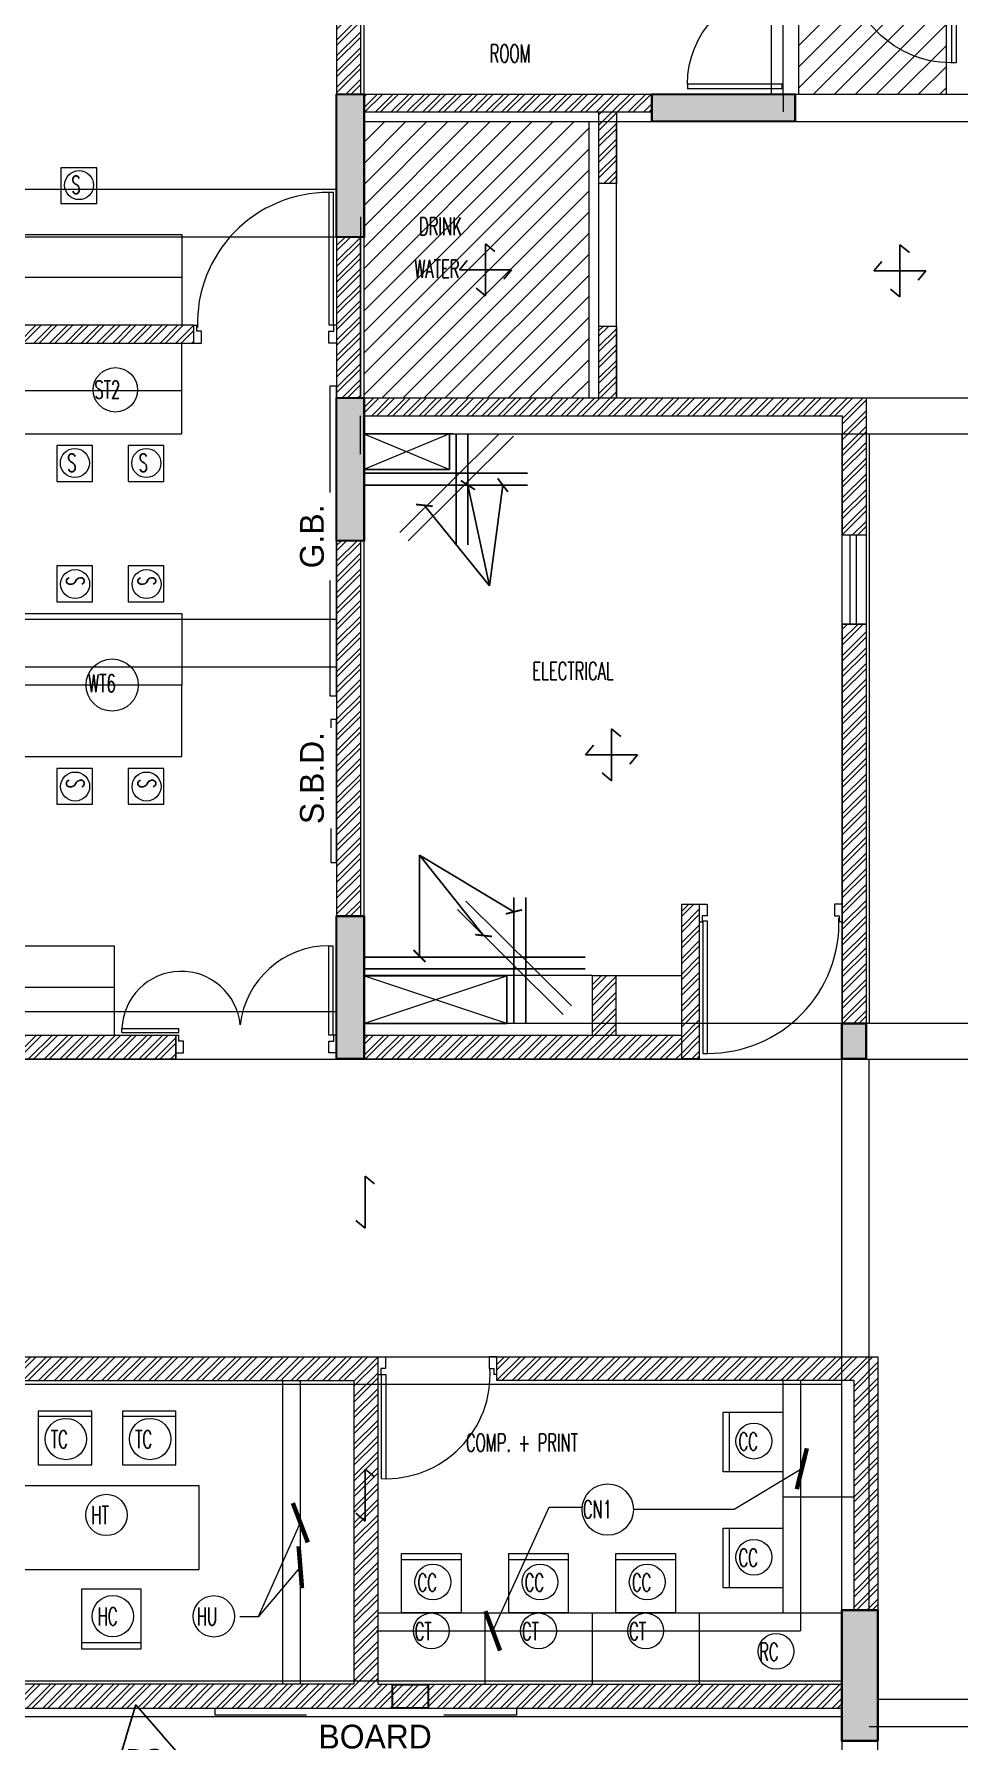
# Model space of a CAD drawing. Header units: inches. Extents: x 5899882 to 5988838, y -468923 to -96891.
# Drawn here: x 5960048 to 5967813, y -287020 to -272692 of the extents above; entities that cross this region are included whole.
import ezdxf

# ---------------------------------------------------------------- set-up
doc = ezdxf.new("R2010")
doc.units = ezdxf.units.IN
doc.header["$MEASUREMENT"] = 0
for name, color, linetype in [('0- SLC ARCH LAYOUT', 7, 'Continuous'), ('0-SLC RCC 2ND. FLOOR', 7, 'Continuous'), ('CL', 7, 'Continuous')]:
    doc.layers.add(name, color=color, linetype=linetype)
for name, color, linetype, lineweight in [('ARCL-BOARD', 8, 'Continuous', 9), ('ARCL-HATCH-B', 8, 'Continuous', 5), ('ARLC-COL', 8, 'Continuous', 30), ('ARLC-DIM1', 8, 'Continuous', 5), ('ARLC-DIMF', 8, 'Continuous', 5), ('ARLC-DOOR-W', 8, 'Continuous', 5), ('ARLC-ELE0', 8, 'Continuous', 9), ('ARLC-FUR (NOMN)', 8, 'Continuous', 9), ('ARLC-FURN', 8, 'Continuous', 9), ('ARLC-GAS BURNER', 8, 'Continuous', 5), ('ARLC-HATCH-C', 8, 'Continuous', 5), ('ARLC-TEXT0', 8, 'Continuous', 20), ('ARLC-WALL', 8, 'Continuous', 15)]:
    doc.layers.add(name, color=color, linetype=linetype, lineweight=lineweight)
doc.styles.add('ARAIL', font='arial.ttf')
doc.styles.add('ARIAL', font='tahoma.ttf')
doc.styles.add('RS', font='simplex8.shx', dxfattribs={"width": 0.6, "height": 150})
doc.styles.add('swati', font='GOTHIC.TTF')
doc.dimstyles.new('dim-100', dxfattribs={"dimscale": 100, "dimtxt": 1.5, "dimasz": 1.199999999999999, "dimexe": 1.5, "dimexo": 1.5, "dimgap": 0.4, "dimtad": 0, "dimdec": 0, "dimdsep": 46, "dimtxsty": 'ARAIL', "dimblk": 'ARCHTICK', "dimcen": 2.5, "dimdle": 1.5, "dimclrd": 1, "dimclre": 252, "dimclrt": 4, "dimadec": 1, "dimazin": 0, "dimtfac": 1, "dimtdec": 0, "dimtmove": 2, "dimatfit": 3, "dimldrblk": 'ARCHTICK', "dimfxl": 1, "dimarcsym": 0})
doc.dimstyles.new('dim-500', dxfattribs={"dimscale": 500, "dimtxt": 2.25, "dimasz": 2, "dimexe": 1.5, "dimexo": 1.5, "dimgap": 0.8, "dimtad": 1, "dimdec": 0, "dimdsep": 46, "dimtxsty": 'ARIAL', "dimblk": 'ARCHTICK', "dimcen": 2.5, "dimdle": 1.5, "dimclrd": 1, "dimclre": 9, "dimclrt": 4, "dimadec": 0, "dimazin": 0, "dimtfac": 1, "dimtdec": 0, "dimtmove": 2, "dimatfit": 3, "dimldrblk": 'ARCHTICK', "dimfxl": 1, "dimarcsym": 0})
pattern_1 = [(45, (-5806111.699348602, 109613.299867685), (-66.29126073623883, 66.29126073623884), []), (45, (-5806067.505174852, 109613.299867685), (-66.29126073623883, 66.29126073623884), [])]

# ---------------------------------------------------------------- blocks, each defined once
blk = doc.blocks.new('_ArchTick')
at = {"color": 0, "linetype": 'ByBlock', "const_width": 0.15}
blk.add_lwpolyline([(-0.5, -0.5), (0.5, 0.5)], dxfattribs=at)
blk = doc.blocks.new('gfj')
at = {"layer": 'ARLC-DOOR-W', "ltscale": 0.1}
for p, q in [((5667.572944357029, -1069.520702141127), (5667.573952688811, -1069.480702141127)), ((5668.36683817338, -1069.520702141127), (5667.572944357028, -1069.520702141127)), ((5668.36683817338, -1069.480702141127), (5667.57395268881, -1069.480702141127)), ((5668.36683817338, -1069.480702141127), (5668.36683817338, -1069.520702141127)), ((5668.327183300276, -1070.33550214967), (5668.327183300276, -1070.313604961578))]:
    blk.add_line(p, q, dxfattribs=at)
blk.add_arc((5668.36683817338, -1069.520702141127), 0.7938938163511011, 180, 267.136893280271, dxfattribs=at)
blk = doc.blocks.new('gfhmk')
at = {"layer": 'ARLC-DOOR-W', "ltscale": 0.1}
for p, q in [((5733136.963231552, -36608.04166982742), (5732262.004901381, -36608.04166982742)), ((5733136.963231552, -36568.04166982742), (5732262.919708872, -36568.04166982742)), ((5733136.963231552, -36568.04166982742), (5733136.963231552, -36608.04166982742))]:
    blk.add_line(p, q, dxfattribs=at)
blk.add_arc((5733136.963231552, -36608.04166982742), 874.9583301725798, 177.3797263566846, 273.2330321324813, dxfattribs=at)
blk = doc.blocks.new('jjuj')
at = {"layer": 'ARLC-DOOR-W', "ltscale": 0.1}
for p, q in [((5733136.308358192, -29654.34172625096), (5733136.308358192, -29679.34172625096)), ((5733286.308358192, -29654.34172625096), (5733286.308358192, -29719.34172625281))]:
    blk.add_line(p, q, dxfattribs=at)
blk.add_lwpolyline([(5733286.308358192, -29719.34172625281), (5733186.308358192, -29719.34172625281), (5733186.308358192, -29679.34172625096), (5733136.308358192, -29679.34172625096)], dxfattribs=at)
blk = doc.blocks.new('frame')
at = {"layer": 'ARLC-DOOR-W', "ltscale": 0.1}
for p, q in [((5733286.308358192, -31004.34172625281), (5733286.308358192, -30939.34172625095)), ((5733136.308358192, -31004.34172625281), (5733136.308358192, -30979.34172625282)), ((5733136.308358192, -31004.34172625281), (5733286.308358192, -31004.34172625281))]:
    blk.add_line(p, q, dxfattribs=at)
blk.add_lwpolyline([(5733286.308358192, -30939.34172625095), (5733186.308358192, -30939.34172625095), (5733186.308358192, -30979.34172625282), (5733136.308358192, -30979.34172625282)], dxfattribs=at)
blk = doc.blocks.new('A$C7838632D')
for name, p in [('gfhmk', (-5732262.004930755, 37539.34188080936)), ('jjuj', (-5732262.004930755, 30654.34188084661)), ('frame', (-5732262.004930755, 31004.34188084847))]:
    blk.add_blockref(name, p)
blk = doc.blocks.new('DOOR 1')
at = {"layer": 'ARLC-DOOR-W', "ltscale": 0.1}
for p, q in [((5953211.581647367, -114077.9580046609), (5953211.581647367, -113327.9580046609)), ((5953211.581647367, -113327.9580046609), (5953246.581647367, -113327.9580046609)), ((5953246.581647367, -114077.9580046609), (5953246.581647367, -113327.9580046609)), ((5951473.50398771, -114021.3300330117), (5951951.390005562, -114021.3300330117)), ((5951473.50398771, -114056.3300330117), (5951473.50398771, -114021.3300330117)), ((5951951.390005562, -114056.3300330117), (5951951.390005562, -114021.3300330117)), ((5951473.50398771, -114056.3300330117), (5951951.390005558, -114056.3300330117)), ((5951926.39000556, -114077.7997308746), (5951951.390005558, -114077.7997308746)), ((5951926.39000556, -114077.7997308746), (5951926.39000556, -114227.7997308746)), ((5953246.581647367, -114077.9580046609), (5953211.581647367, -114077.9580046609)), ((5953276.390005562, -114077.7997308746), (5953251.390005562, -114077.7997308746)), ((5951926.39000556, -114227.7997308746), (5951991.390005562, -114227.7997308746)), ((5953276.390005562, -114227.7997308746), (5953211.390005559, -114227.7997308746))]:
    blk.add_line(p, q, dxfattribs=at)
at = {"layer": 'ARLC-DOOR-W'}
blk.add_line((5953276.390005562, -114227.7997308746), (5953276.390005562, -114077.7997308746), dxfattribs=at)
at = {"layer": 'ARLC-DOOR-W', "ltscale": 0.1}
for points in [[(5951991.390005562, -114227.7997308746), (5951991.390005562, -114127.7997308746), (5951951.390005558, -114127.7997308746), (5951951.390005558, -114077.7997308746)], [(5953211.390005559, -114227.7997308746), (5953211.390005559, -114127.7997308746), (5953251.390005562, -114127.7997308746), (5953251.390005562, -114077.7997308746)]]:
    blk.add_lwpolyline(points, dxfattribs=at)
for centre, radius, start, end in [((5953211.581647367, -114077.9580046609), 750, 90, 173.4904217118624), ((5951970.908510784, -114040.2766982728), 497.7652415529623, 5.458023827018423, 177.8185976680378)]:
    blk.add_arc(centre, radius, start, end, dxfattribs=at)
blk = doc.blocks.new('hjmh')
at = {"layer": 'ARLC-DOOR-W', "ltscale": 0.1}
for p, q in [((5668.312048295259, -1072.853720874634), (5667.201196962952, -1072.853720874634)), ((5667.201196962952, -1072.853720874634), (5667.201196962952, -1072.893720874634)), ((5667.201196962952, -1072.893720874634), (5668.312048295259, -1072.893720874634)), ((5668.312048295259, -1072.893720874634), (5668.312048295259, -1072.853720874634))]:
    blk.add_line(p, q, dxfattribs=at)
blk.add_arc((5668.299116434425, -1072.899145511847), 1.097932872501441, 179.716913426641, 271.8563866307053, dxfattribs=at)
blk = doc.blocks.new('A$7E4912E362D320')
at = {"rotation": 90}
blk.add_blockref('jjuj', (-29654.34172625095, -5732033.150346051), dxfattribs=at)
at = {"xscale": -1, "rotation": 270}
blk.add_blockref('jjuj', (30854.34172625002, -5732033.150346051), dxfattribs=at)
at = {"layer": 'ARLC-DOOR-W', "ltscale": 0.1, "xscale": 1000, "yscale": 1000, "zscale": 1000, "rotation": 90}
blk.add_blockref('hjmh', (-1072823.810507862, -5667201.183561923), dxfattribs=at)
blk = doc.blocks.new('A$7E4912E371A33F')
at = {"xscale": -1, "rotation": 89.99999999999987}
blk.add_blockref('jjuj', (-29654.34172624256, 5733286.308358192), dxfattribs=at)
at = {"rotation": 270}
blk.add_blockref('jjuj', (30854.3417262584, 5733286.308358192), dxfattribs=at)
at = {"layer": 'ARLC-DOOR-W', "ltscale": 0.1, "xscale": 1000, "yscale": 1000, "zscale": 1000, "rotation": 270}
blk.add_blockref('hjmh', (1074028.194269236, 5668464.916814804), dxfattribs=at)
blk = doc.blocks.new('dfg2154')
at = {"layer": 'ARLC-FURN'}
blk.add_line((5964549.390004646, -129276.7245680393), (5965049.390004646, -129276.7245680393), dxfattribs=at)
blk.add_lwpolyline([(5964549.390004646, -129328.7997308728), (5965049.390004646, -129328.7997308728), (5965049.390004646, -128828.7997308728), (5964549.390004646, -128828.7997308728)], close=True, dxfattribs=at)
blk = doc.blocks.new('srt')
at = {"layer": 'ARCL-BOARD'}
blk.add_lwpolyline([(5996549.309622202, -124341.7997308933), (5996491.309622201, -124341.7997308933), (5996491.309622201, -121813.7997308933), (5996549.309622202, -121813.7997308933)], close=True, dxfattribs=at)
at = {"layer": 'ARCL-BOARD', "ltscale": 350, "insert": (5996731.79330677, -122999.6093329323), "char_height": 200, "attachment_point": 5, "rotation": 90, "style": 'swati', "bg_fill": 2}
blk.add_mtext('BOARD', dxfattribs=at)
blk = doc.blocks.new('GYS')
for p, q in [((6635556.019349867, -325051.874496136), (6635556.019349867, -325488.3289776242)), ((6635556.019349867, -325051.874496136), (6635635.027213543, -325116.9592517474)), ((6635556.019349867, -325488.3289776242), (6635477.011486192, -325423.2442220127))]:
    blk.add_line(p, q)
blk = doc.blocks.new('A$C4AE13D6C')
at = {"layer": 'ARLC-COL', "color": 7}
for points in [[(-9061.336477451956, 988.0000009613577), (-8861.336477451958, 988.0000009613577), (-8861.336477451958, 688.0000000076834), (-9061.336477451956, 688.0000000076834)], [(-12836.33647792879, -4562.000000033296), (-12536.33647792879, -4562.000000033296), (-12536.33647792879, -4762.000000033296), (-12836.33647792879, -4762.000000033296)], [(-12836.33647792879, -4562.000000038882), (-12536.33647697512, -4562.000000038882), (-12536.33647697512, -4762.000000023982), (-12836.33647792879, -4762.000000023982)]]:
    blk.add_lwpolyline(points, close=True, dxfattribs=at)
blk = doc.blocks.new('A$C3DAD2E9A')
at = {"layer": 'ARCL-HATCH-B'}
h = blk.add_hatch(dxfattribs=at)
h.set_pattern_fill('ANSI32', color=256, scale=250)
h.set_pattern_definition(pattern_1)
h.paths.add_polyline_path([(17602.21052536089, 5151.499999998166), (17402.21052536089, 5151.499999998166), (17402.21052536089, 3473.465189320996), (15482.21052917466, 3473.46518932101), (15482.21052917466, 3471.965189322844), (14982.21052917466, 3471.965189322844), (14782.21052917466, 3473.46518932101), (14782.21052917466, 3323.465189320996), (17402.21052536089, 3323.465189320996), (17402.21052536089, 851.5000000000291), (17602.21052536089, 851.5000000000291)])
h = blk.add_hatch(dxfattribs=at)
h.set_pattern_fill('ANSI32', color=256, scale=250)
h.set_pattern_definition(pattern_1)
h.paths.add_polyline_path([(20052.21052631456, 851.4999999981665), (17632.21052631456, 851.4999999981665), (17632.21052631456, 701.4999999963038), (19602.21052536089, 701.4999999963038), (20052.21052631456, 701.4999999963038)])
h = blk.add_hatch(dxfattribs=at)
h.set_pattern_fill('ANSI32', color=256, scale=250)
h.set_pattern_definition(pattern_1)
h.paths.add_polyline_path([(19752.21052631456, 701.4999999963038), (19602.21052536089, 701.4999999963038), (19602.21052536089, 101.5000000000291), (19752.21052631456, 101.5000000000291)])
h = blk.add_hatch(dxfattribs=at)
h.set_pattern_fill('ANSI32', color=256, scale=250)
h.set_pattern_definition(pattern_1)
h.paths.add_polyline_path([(17602.21052536089, -348.4999999999709), (17402.21052536089, -348.4999999999709), (17402.21052536089, -1698.500000003696), (17602.21052536089, -1698.500000003696)])
h = blk.add_hatch(dxfattribs=at)
h.set_pattern_fill('ANSI32', color=256, scale=250)
h.set_pattern_definition(pattern_1)
h.paths.add_polyline_path([(16202.21052536368, -1088.500000001863), (12712.71052536182, -1088.500000001848), (12712.71052536182, -1238.499999999971), (16202.21052536368, -1238.500000001848)])
h = blk.add_hatch(dxfattribs=at)
h.set_pattern_fill('ANSI32', color=256, scale=250)
h.set_pattern_definition(pattern_1)
h.paths.add_polyline_path([(21847.21052536089, -1698.500000003696), (19752.21052631456, -1698.500000003696), (19752.21052631456, -1098.499999999971), (19602.21052536089, -1098.499999999971), (19602.21052536089, -1698.500000003696), (17632.21052631456, -1698.500000003682), (17632.21052631456, -1848.500000005472), (21647.21052536089, -1848.500000003696), (21647.21052536089, -2848.499999999971), (21847.21052536089, -2848.499999999971)])
h = blk.add_hatch(dxfattribs=at)
h.set_pattern_fill('ANSI32', color=256, scale=250)
h.set_pattern_definition(pattern_1)
h.paths.add_polyline_path([(17602.21052536089, -2898.500000003696), (17402.21052536089, -2898.500000003696), (17402.21052536089, -4200.000000001863), (17402.21052536089, -6048.500000001834), (17602.21052536089, -6048.500000001834)])
h = blk.add_hatch(dxfattribs=at)
h.set_pattern_fill('ANSI32', color=256, scale=250)
h.set_pattern_definition(pattern_1)
h.paths.add_polyline_path([(21847.21052536089, -3598.499999999971), (21647.21052536089, -3598.499999999971), (21647.21052536089, -6948.499999048159), (21847.21052536089, -6948.499999048159)])
h = blk.add_hatch(dxfattribs=at)
h.set_pattern_fill('ANSI32', color=256, scale=250)
h.set_pattern_definition(pattern_1)
h.paths.add_polyline_path([(20447.21052536089, -5948.500000001834), (20297.21052536089, -5948.500000001834), (20297.21052536089, -7248.500000001834), (20447.21052536089, -7248.500000001834)])
h = blk.add_hatch(dxfattribs=at)
h.set_pattern_fill('ANSI32', color=256, scale=250)
h.set_pattern_definition(pattern_1)
h.paths.add_polyline_path([(19747.2105272701, -6548.499999046297), (19547.2105272701, -6548.499999046297), (19547.21052726917, -7048.499999999956), (19747.2105272701, -7048.499999999956)])
h = blk.add_hatch(dxfattribs=at)
h.set_pattern_fill('ANSI32', color=256, scale=250)
h.set_pattern_definition(pattern_1)
h.paths.add_polyline_path([(16052.21052536089, -7048.500000003696), (13309.71052536089, -7048.500001888053), (13309.71052536089, -7248.500000001834), (16052.21052536089, -7248.500000001834)])
h = blk.add_hatch(dxfattribs=at)
h.set_pattern_fill('ANSI32', color=256, scale=250)
h.set_pattern_definition(pattern_1)
h.paths.add_polyline_path([(20297.21052536089, -7048.499999999956), (17632.21052631456, -7048.499999999956), (17632.21052631456, -7248.499999998094), (20297.21052536089, -7248.500000001834)])
h = blk.add_hatch(dxfattribs=at)
h.set_pattern_fill('ANSI32', color=256, scale=250)
h.set_pattern_definition(pattern_1)
h.paths.add_polyline_path([(21647.21052536089, -12498.50000005256), (17747.21052536182, -12498.5000000469), (17747.21052536182, -9748.500000001834), (14647.21052536182, -9748.500000001834), (14647.21052536182, -9948.50000000176), (17547.21052536182, -9948.50000000176), (17547.21052536182, -12498.50000004661), (13647.21052536089, -12498.50000004095), (13647.21052536089, -12698.50000004095), (15707.0009664204, -12698.50000003597), (15715.20275092311, -12671.55633139827), (15738.82342977915, -12698.50000003589), (21647.21052536089, -12698.5000000216)])
h = blk.add_hatch(dxfattribs=at)
h.set_pattern_fill('ANSI32', color=256, scale=250)
h.set_pattern_definition(pattern_1)
h.paths.add_polyline_path([(21947.21052536089, -9748.50000366001), (18747.21052536089, -9748.500000001834), (18747.21052536089, -9848.5), (18747.21052536182, -9948.500000001746), (21747.21052536182, -9948.500003421286), (21747.21052536089, -11873.50000001541), (21947.21052536089, -11873.50000001541)])
at = {"layer": 'ARLC-HATCH-C', "ltscale": 0.1}
for points in [[(17402.21052536089, -348.4999999999709), (17402.21052536089, 851.5000000000291), (17602.21052536089, 851.5000000000291), (17632.21052631456, 851.5000000000291), (17632.21052631456, 682.2228698283725), (17632.21052631456, 532.2228698283725), (17632.21052631456, -348.4999999999709), (17602.21052536089, -348.4999999999709)], [(20052.21052631456, 851.4999999981665), (21252.21052631456, 851.4999999981665), (21252.21052631456, 651.4999999981665), (21252.21052631456, 621.4999999981665), (21082.93339523394, 621.4999999981665), (20932.93339523394, 621.4999999981665), (20052.21052631456, 621.4999999981665), (20052.21052631456, 651.4999999981665)], [(17402.21052536089, -2898.500000003696), (17402.21052536089, -1698.500000003696), (17602.21052536089, -1698.500000003696), (17632.21052631456, -1698.500000003696), (17632.21052631456, -2898.500000003696), (17602.21052536089, -2898.500000003696)], [(17632.21052631456, -7248.500000001834), (17632.21052631456, -7048.500000001834), (17632.21052631456, -6048.500000001834), (17602.21052536089, -6048.500000001834), (17402.21052536089, -6048.500000001834), (17402.21052536089, -7248.500000001834)], [(21847.21052536089, -6948.499999048159), (21647.21052440628, -6948.499999048159), (21647.21052440628, -7248.500000001834), (21847.21052536089, -7248.500000001834)], [(21647.21052536089, -12973.50000001541), (21947.21052536089, -12973.50000001541), (21947.21052536089, -11873.50000001541), (21647.21052536089, -11873.50000001541), (21647.21052536089, -12773.50000003031)]]:
    blk.add_hatch(color=256, dxfattribs=at).paths.add_polyline_path(points)
h = blk.add_hatch(color=256, dxfattribs=at)
h.paths.add_polyline_path([(24747.21052154619, -20248.50000000928), (24747.21052154619, -19348.49999999438), (25047.21052154619, -19348.49999999438), (25047.21052154619, -20248.50000000928)])
h.paths.add_polyline_path([(17162.53032955248, 455.1785503980063), (17162.53032955248, -1177.751190388546), (19408.06807407457, -1177.751190388546), (19408.06807407457, 455.1785503980063)], flags=24)
at = {"layer": 'ARCL-BOARD'}
for points in [[(17402.21052536089, -1600.000000001863), (17344.21052536089, -1600.000000001863), (17344.21052536089, -4200.000000001863), (17402.21052536089, -4200.000000001863)], [(17402.21052536089, -5600.000000001863), (17402.21052536089, -4400.000000001863), (17352.21052536089, -4400.000000001863), (17352.21052536089, -5600.000000001863)]]:
    blk.add_lwpolyline(points, close=True, dxfattribs=at)
at = {"layer": 'ARLC-COL'}
for points in [[(17632.21052631456, 851.5000000000291), (17632.21052631456, -348.4999999999709), (17402.21052536089, -348.4999999999709), (17402.21052536089, 851.5000000000291)], [(21252.21052631456, 621.4999999981665), (20052.21052631456, 621.4999999981665), (20052.21052631456, 851.4999999981665), (21252.21052631456, 851.4999999981665)], [(17632.21052631456, -1698.500000003696), (17632.21052631456, -2898.500000003696), (17402.21052536089, -2898.500000003696), (17402.21052536089, -1698.500000003696)], [(17632.21052631456, -6048.500000001834), (17632.21052631456, -7248.500000001834), (17402.21052536089, -7248.500000001834), (17402.21052536089, -6048.500000001834)], [(21647.21052536089, -7248.500000001834), (21647.21052536089, -6948.499999048159), (21847.21052536089, -6948.499999048159), (21847.21052536089, -7248.500000001834)], [(21647.21052536089, -11873.50000001541), (21947.21052536089, -11873.50000001541), (21947.21052536089, -12973.50000001541), (21647.21052536089, -12973.50000001541)]]:
    blk.add_lwpolyline(points, close=True, dxfattribs=at)
at = {"layer": 'ARLC-DIMF'}
for points in [[(19547.2105272701, -6548.499999046297), (17632.21052631456, -6548.499998846761)], [(19747.2105272701, -6548.499999046297), (20297.21052536089, -6548.499999046297)]]:
    blk.add_lwpolyline(points, dxfattribs=at)
at = {"layer": 'ARLC-DOOR-W'}
for p, q in [((21711.03696140368, -2848.499999999971), (21711.03696140368, -3598.499999999971)), ((21763.38409027178, -2848.499999999971), (21763.38409027178, -3598.499999999971))]:
    blk.add_line(p, q, dxfattribs=at)
blk.add_lwpolyline([(21647.21052536089, -2848.499999999971), (21847.21052536089, -2848.499999999971), (21847.21052536089, -3598.499999999971), (21647.21052536089, -3598.499999999971)], close=True, dxfattribs=at)
at = {"layer": 'ARLC-ELE0', "ltscale": 0.5}
blk.add_line((17632.21052631456, -1998.500000007654), (18352.21052632015, -1998.500000003929), dxfattribs=at)
at = {"layer": 'ARLC-FUR (NOMN)'}
for centre, radius in [((15239.21261359286, 87.13886083851685), 121.8124338106163), ((15544.36988066602, -1631.572172818705), 186.3800059656505), ((15204.11312470306, -2245.887656877094), 121.8124338106163), ((15804.11312470306, -2245.887656877094), 121.8124338106163), ((15206.32286829967, -3261.902599115841), 121.8124338106163), ((15806.32286829967, -3261.902599115841), 121.8124338106163), ((15517.10913747363, -4109.999999999971), 219.1928272062143), ((15206.32286829967, -4961.90259934029), 121.8124338106163), ((15806.32286829967, -4961.90259934029), 121.8124338106163), ((15128.30065139849, -10439.70013231505), 173.6445145259356), ((15836.30065139849, -10439.70013231505), 173.6445145259356), ((20905.53702551778, -10456.97219850309), 150.3531076791696), ((19678.0084134629, -11032.21299185777), 215.566533131816), ((15469.55218766537, -11077.018801934), 173.6445145259356), ((20905.53702551685, -11431.97102653673), 150.3531076791696), ((18209.9739078572, -11639.90974758785), 150.3531076791696), ((19109.9739078572, -11639.90974758784), 150.3531076791696), ((20009.9739078572, -11639.90974759149), 150.3531076791696), ((15522.80064688902, -11926.70013231505), 173.6445145259356), ((16371.2529496057, -11928.12401109468), 173.6445145259356), ((18197.21052536182, -12050.35076374323), 150.3531076791696), ((19097.21052536182, -12050.35076374322), 150.3531076791696), ((19997.21052536182, -12050.35076374687), 150.3531076791696), ((21092.00151905697, -12222.02063522508), 150.3531076791696)]:
    blk.add_circle(centre, radius, dxfattribs=at)
at = {"layer": 'ARLC-FURN', "ltscale": 0.002}
for p, q in [((16102.21052536182, -688.5000000018626), (8917.21052536089, -688.500000001819)), ((16102.21052536275, -1638.499999997919), (8887.21052536089, -1638.499999997919)), ((17097.21052536182, -9950), (17097.21052536182, -12500.00000003912)), ((21297.21052536182, -9949.999999999796), (21297.21052535996, -12050.00000005022)), ((17738.21052536182, -12050.00000004505), (21297.21052535996, -12050.00000005022))]:
    blk.add_line(p, q, dxfattribs=at)
at = {"layer": 'ARLC-FURN'}
for p, q in [((16102.21052536275, -1999.999999999985), (16102.21052536275, -1240.000000000917)), ((13647.21052536089, -1999.999999999985), (16102.21052536275, -1999.999999999985)), ((12217.21037469152, -6299.000000001892), (15537.3100164542, -6299.000000001892)), ((15537.31000599544, -7049.999998571206), (15537.31001645513, -6300.000000001877)), ((16947.21052536182, -9950), (16947.21052536182, -12500.00000003912)), ((21147.52344581578, -9949.999999999985), (21147.52344581299, -11899.99765606731)), ((14895.21052987128, -10248.67856695599), (15345.21052987128, -10248.67856695599)), ((15603.21052987128, -10248.67856695599), (16053.21052987128, -10248.67856695599)), ((21147.52344581578, -10924.99882803364), (21747.21052536089, -10924.9988280339)), ((17747.21052536182, -11899.99765606236), (21647.21052631643, -11899.99765606731)), ((18647.21052536182, -11899.99765606366), (18647.21052536182, -12498.5000000482)), ((19547.21052536182, -11899.99765606366), (19547.21052536182, -12498.5000000482)), ((20447.21052536182, -11899.99765606366), (20447.21052536182, -12498.5000000482)), ((15260.21052536182, -12147.92483720838), (15760.21052536182, -12147.92483720838))]:
    blk.add_line(p, q, dxfattribs=at)
for points in [[(15087.31001425255, 233.0265177156252), (15087.31001425255, -66.97348228437477), (15387.31001425255, -66.97348228437477), (15387.31001425255, 233.0265177156252)], [(15052.21052536275, -2099.999999999985), (15052.21052536275, -2399.999999999985), (15352.21052536275, -2399.999999999985), (15352.21052536275, -2099.999999999985)], [(15652.21052536275, -2099.999999999985), (15652.21052536275, -2399.999999999985), (15952.21052536275, -2399.999999999985), (15952.21052536275, -2099.999999999985)], [(15052.21052517649, -3109.999999775537), (15052.21052517649, -3409.999999775537), (15352.21052517649, -3409.999999775537), (15352.21052517649, -3109.999999775537)], [(15652.21052517649, -3109.999999775537), (15652.21052517649, -3409.999999775537), (15952.21052517649, -3409.999999775537), (15952.21052517649, -3109.999999775537)], [(15052.21052517649, -4809.999999999985), (15052.21052517649, -5109.999999999985), (15352.21052517649, -5109.999999999985), (15352.21052517649, -4809.999999999985)], [(15652.21052517649, -4809.999999999985), (15652.21052517649, -5109.999999999985), (15952.21052517649, -5109.999999999985), (15952.21052517649, -4809.999999999985)], [(14895.21052987128, -10655.50000004194), (15345.21052987128, -10655.50000004194), (15345.21052987128, -10205.50000004194), (14895.21052987128, -10205.50000004194)], [(15603.21052987128, -10655.50000004194), (16053.21052987128, -10655.50000004194), (16053.21052987128, -10205.50000004194), (15603.21052987128, -10205.50000004194)], [(14747.21052532177, -11533.5000000438), (16247.21052532177, -11533.5000000438), (16247.21052532177, -10833.5000000438), (14747.21052532177, -10833.5000000438)], [(15260.21052536182, -12200.00000004194), (15760.21052536182, -12200.00000004194), (15760.21052536182, -11700.00000004194), (15260.21052536182, -11700.00000004194)]]:
    blk.add_lwpolyline(points, close=True, dxfattribs=at)
for points in [[(12697.21052535996, -328.5000000017899), (16102.21052536182, -328.500000001819), (16102.21052536182, -1088.500000001863)], [(9677.210525337607, -3509.999999999985), (16102.21052517649, -3509.999999999971), (16102.21052517649, -4109.999999999971), (8917.21052536089, -4109.999999999971)], [(9677.210526051, -4709.999999999985), (16102.21052517556, -4709.999999999971), (16102.21052517556, -4109.999999999971), (11032.60542466398, -4109.999999999985)]]:
    blk.add_lwpolyline(points, dxfattribs=at)
at = {"layer": 'ARLC-FURN', "ltscale": 0.002}
blk.add_lwpolyline([(15537.31000599544, -6649.999998571206), (10217.21037469152, -6648.500000003696)], dxfattribs=at)
at = {"layer": 'ARLC-HATCH-C'}
for points in [[(17632.21052631456, -348.4999999999709), (17632.2105263155, -348.4999999999709), (17632.2105263155, 701.4999999944266), (17632.2105263155, 701.4999999963038), (20052.2105263155, 701.4999999963038), (20052.2105263155, 621.4999999962893), (21252.2105263155, 621.4999999962893), (21252.2105263155, 851.4999999962893), (21152.21052536182, 851.4999999962893), (21152.21052536462, 4931.499999994412), (22522.2105263155, 4931.499999994427), (22752.2105263155, 4931.499999994427)], [(17632.21052631456, -1848.500000005559), (17632.21052631456, -1698.500000005559), (17602.21052536089, -1698.500000003696), (17602.21052536089, -348.4999999999709), (17632.21052631456, -348.4999999999709)]]:
    blk.add_lwpolyline(points, dxfattribs=at)
at = {"layer": 'ARLC-WALL', "ltscale": 0.1}
for p, q in [((17602.21052536089, 5151.499999998166), (17602.21052536089, 851.5000000000291)), ((17402.21052536089, 3323.465189320996), (17402.21052536089, 851.5000000000291)), ((17632.21052536089, 851.4999999981665), (20052.21052631456, 851.4999999981665)), ((21152.21052536089, 851.4999999981665), (21152.21052536089, 701.4999999963038)), ((17632.21052536089, 701.4999999963038), (19602.21052536089, 701.4999999963038)), ((19602.21052536089, 701.5000000000291), (19602.21052536089, 101.5000000018917)), ((19752.21052631456, 701.4999999963038), (20052.21052631456, 701.4999999963038)), ((19752.21052631456, 701.5000000000291), (19752.21052631456, 101.5000000018917)), ((19752.21052631456, 101.5000000000291), (19602.21052536089, 101.5000000000291)), ((17402.21052536089, -179.2228698339022), (17402.21052536089, -2169.569621341274)), ((17602.21052536089, -179.2228698339022), (17602.21052536089, -1698.500000003696)), ((19602.21052536089, -1098.499999998108), (19602.21052536089, -1698.499999999971)), ((19752.21052631456, -1098.499999999971), (19602.21052536089, -1098.499999999971)), ((19752.21052631456, -1098.499999999971), (19752.21052631456, -1698.499999999971)), ((17602.21052536089, -1698.500000003682), (19602.21052536089, -1698.500000003696)), ((19752.21052631456, -1698.500000003696), (21847.21052536089, -1698.500000003696)), ((21847.21052536089, -1698.499999999971), (21847.21052536089, -2848.499999999971)), ((17632.21052631456, -1848.500000005472), (21647.21052536089, -1848.500000003696)), ((21647.21052536089, -1848.499999999971), (21647.21052536089, -2848.499999999971)), ((21647.21052536089, -2848.499999999971), (21847.21052536089, -2848.499999999971)), ((17402.21052536089, -2898.500000003696), (17402.21052536089, -6048.500000003696)), ((17602.21052536089, -2898.500000003696), (17602.21052536089, -6048.500000003696)), ((21647.21052536089, -3598.499999999956), (21647.21052536089, -6948.499999044419)), ((21647.21052536089, -3598.499999999971), (21847.21052536089, -3598.499999999956)), ((21847.21052536089, -3598.499999999956), (21847.21052536089, -6948.499999044419)), ((20297.21052536089, -5948.500000001834), (20297.21052536089, -7248.500000001834)), ((20297.21052536089, -5948.500000001834), (20447.21052536089, -5948.500000001834)), ((20447.21052536089, -5948.500000001834), (20447.21052536089, -7248.500000001834)), ((13309.71052536089, -7048.500001888053), (16052.21052536089, -7048.500000003696)), ((16052.21052536089, -7048.500000003696), (16052.21052536089, -7248.500000001834)), ((16052.21052536089, -7248.500000001834), (16052.21052536089, -7048.500000003696)), ((17632.21052536089, -7048.499999999956), (20297.21052536089, -7048.499999999956)), ((13309.71052536089, -7248.500000001834), (16052.21052536089, -7248.500000001834)), ((17632.21052536089, -7248.499999998094), (20297.21052536089, -7248.500000001834)), ((20447.21052536089, -7248.500000001834), (20297.21052536089, -7248.500000001834)), ((21647.21052536089, -7248.500000001834), (21847.21052536089, -7248.500000001834)), ((17747.21052536182, -9748.500000001834), (17747.21052536182, -12498.5000000469)), ((18747.21052536182, -9948.500000001746), (18747.21052536182, -9748.500000001834)), ((18747.21052536182, -9748.500000001834), (21947.21052536089, -9748.50000366001)), ((21947.21052536089, -9748.50000366001), (21947.21052536089, -11873.50000001541)), ((21747.21052536182, -9948.500003421286), (18747.21052536182, -9948.500000001746)), ((21747.21052536089, -11873.50000001541), (21747.21052536182, -9948.500003421286)), ((17747.21052536182, -12498.5000000469), (21647.21052536089, -12498.50000005256)), ((13647.21052536089, -12698.50000004095), (21647.21052536089, -12698.5000000216))]:
    blk.add_line(p, q, dxfattribs=at)
at = {"layer": 'ARLC-WALL'}
blk.add_line((14647.21052536182, -9748.500000001834), (17747.21052536182, -9748.500000001834), dxfattribs=at)
blk.add_lwpolyline([(19602.21052536089, 101.5000000018917), (19602.21052536089, -1098.499999999971)], dxfattribs=at)
at = {"layer": 'ARLC-WALL', "ltscale": 0.1}
for points in [[(8887.21052536089, -1238.499999997919), (16202.21052536368, -1238.500000001848), (16202.21052536368, -1088.500000001863), (8887.210525361821, -1088.500000001819)], [(19547.2105272701, -6548.499999046297), (19547.21052726917, -7048.499999999942)], [(19547.2105272701, -6548.499999046297), (19747.2105272701, -6548.499999046297), (19747.2105272701, -7048.499999999956)], [(14647.21052536182, -9948.50000000176), (17547.21052536182, -9948.50000000176), (17547.21052536182, -12498.50000004661), (13647.21052536089, -12498.50000004095)]]:
    blk.add_lwpolyline(points, dxfattribs=at)
at = {"xscale": -1, "rotation": 270}
blk.add_blockref('gfhmk', (59171.75219518971, -5731148.105161834), dxfattribs=at)
at = {"rotation": 90}
blk.add_blockref('A$C7838632D', (18747.21067995671, -10772.80342743936), dxfattribs=at)
at = {"layer": 'ARLC-DOOR-W', "ltscale": 0.1, "xscale": -1000, "yscale": 1000, "zscale": 1000, "rotation": 180}
blk.add_blockref('gfj', (-5647224.972774657, -1068584.902217323), dxfattribs=at)
at = {"layer": 'ARLC-DOOR-W'}
for name, p in [('A$7E4912E371A33F', (16202.21052536275, -1238.500000001819)), ('A$7E4912E362D320', (20447.21052536089, -7201.658012143627)), ('DOOR 1', (-5935874.179480199, 107029.2997308724))]:
    blk.add_blockref(name, p, dxfattribs=at)
at = {"layer": 'ARLC-GAS BURNER', "xscale": -1}
for p, rotation in [((149976.3231766876, -5975263.082649671), 270), ((149976.3231766867, -5976238.081477704), 270), ((-5946602.179479284, -140728.7973869361), 180), ((-5945702.179479284, -140728.7973869361), 180), ((-5944802.179479284, -140728.7973869398), 180)]:
    blk.add_blockref('dfg2154', p, dxfattribs=dict(at, rotation=rotation))
at = {"layer": 'ARLC-FUR (NOMN)', "style": 'RS', "width": 0.6}
for s, p in [('S ', (15175.00464644283, 14.28803121179226)), ('ST2', (15368.89720968716, -1704.89206582238)), ('S ', (15139.90515755303, -2318.738486503818)), ('S ', (15739.90515755303, -2318.738486503818)), ('WT6', (15315.73767794389, -4170.548489792098)), ('TC', (15002.07580600772, -10516.6544643018)), ('TC', (15710.07580600772, -10516.6544643018)), ('CC', (20777.42930511478, -10535.8009912718)), ('HT', (15343.3273422746, -11153.97313392075)), ('CN1', (19470.7986643659, -11105.26173065916)), ('CC', (20777.42930511385, -11510.79981930544)), ('CC', (18081.8661874542, -11718.73854035656)), ('CC', (18981.8661874542, -11718.73854035654)), ('CC', (19881.8661874542, -11718.73854036019)), ('HC', (15396.57580149826, -12003.6544643018)), ('HU', (16229.52810421493, -12005.07834308143)), ('CT', (18058.25226243585, -12129.17955651194)), ('CT', (18958.25226243585, -12129.17955651192)), ('CT', (19858.25226243585, -12129.17955651558)), ('RC', (20951.14276136924, -12300.84942799379))]:
    blk.add_text(s, height=150, dxfattribs=at).set_placement(p)
for p in [(15133.47203867231, -3197.694631965816), (15733.47203867231, -3197.694631965816), (15133.47203867231, -4897.694632190265), (15733.47203867231, -4897.694632190265)]:
    blk.add_text('S ', height=150, rotation=270, dxfattribs=at).set_placement(p)
at = {"layer": 'ARLC-TEXT0', "style": 'RS', "width": 0.6}
for s, p in [(' ROOM', (18625.85349938367, 1117.26442717739)), ('DRINK', (18094.90928365104, -334.2323090118589)), ('WATER', (18055.41234279424, -691.0656423451728)), ('ELECTRICAL ', (19046.1695294911, -4066.688865222619)), ('COMP. + PRINT', (18488.1360401772, -10544.82302265428))]:
    blk.add_text(s, height=150, dxfattribs=at).set_placement(p)
at = {"layer": 'ARLC-TEXT0', "ltscale": 0.1, "insert": (15793.2280650381, -13151.71952145928), "char_height": 213.6766799248929, "attachment_point": 5, "style": 'ARIAL', "bg_fill": 2}
blk.add_mtext('R3', dxfattribs=at)
at = {"layer": 'ARLC-DIMF'}
blk.add_leader([(18712.82538292278, -12050.35076374323), (19187.5744111063, -11012.18132994555), (19462.44188033137, -11012.18132994555)], dimstyle='dim-100', override={"dimasz": 2.5, "dimdle": 0.05, "dimclrd": 256, "dimlwd": 0, "dimlwe": 0}, dxfattribs=at)
at = {"layer": 'ARLC-GAS BURNER'}
for points in [[(21308.35867685359, -10689.05193662364), (20740.73177575227, -11032.21299185777), (19893.57494659442, -11032.21299185777)], [(17097.21052536182, -11142.28814855218), (16743.26597241219, -11931.62401109468), (16588.2529496057, -11931.62401109468)], [(17097.21052536182, -11516.03618002776), (16743.26597241219, -11931.62401109468), (16588.2529496057, -11931.62401109468)]]:
    blk.add_leader(points, dimstyle='dim-100', override={"dimasz": 2.5, "dimdle": 0.05, "dimlwd": 0, "dimlwe": 0}, dxfattribs=at)
blk.add_lwpolyline([(15465.51647280622, -13491.80030861062), (15715.20275092311, -12671.55633139827), (16256.03786315955, -13288.47687548243), (15465.51647280622, -13491.80030861062)], close=True)
at = {"layer": 'ARLC-DIM1', "rotation": 270}
blk.add_blockref('srt', (140725.010256255, 5983792.809622173), dxfattribs=at)
at = {"layer": 'ARCL-BOARD', "ltscale": 350, "insert": (17195.90909190103, -2862.067874355242), "char_height": 200, "attachment_point": 5, "rotation": 90.00000000000001, "style": 'swati', "bg_fill": 2}
blk.add_mtext('G.B.', dxfattribs=at)
at = {"layer": 'ARCL-BOARD', "ltscale": 350, "insert": (17195.9090919001, -4890.414466307499), "char_height": 200, "width": 641.8762746430999, "attachment_point": 5, "rotation": 90.00000000000001, "style": 'swati', "bg_fill": 2}
blk.add_mtext('S.B.D.', dxfattribs=at)
blk = doc.blocks.new('A$C77C3199A')
at = {"layer": 'ARLC-HATCH-C', "ltscale": 0.1}
for points in [[(17399.99999904632, -349.9999999962747), (17399.99999904632, 850.0000000037253), (17599.99999904632, 850.0000000037253), (17630, 850.0000000037253), (17630, 680.7228698320687), (17630, 530.7228698320687), (17630, -349.9999999962747), (17599.99999904632, -349.9999999962747)], [(20050, 850), (21250, 850), (21250, 650), (21250, 620), (21080.72286891937, 620), (20930.72286891937, 620), (20050, 620), (20050, 650)], [(17399.99999904632, -2900.000000001863), (17399.99999904632, -1700.000000001862), (17599.99999904632, -1700.000000001862), (17630, -1700.000000001862), (17630, -2900.000000001863), (17599.99999904632, -2900.000000001863)], [(17630, -7250), (17630, -7050), (17630, -6050), (17599.99999904632, -6050), (17399.99999904632, -6050), (17399.99999904632, -7250)], [(21644.99999904633, -11875.00014907511), (21944.99999904633, -11875.00014907511), (21944.99999904633, -12975.00014907511), (21644.99999904633, -12975.00014907511)]]:
    blk.add_hatch(color=0, dxfattribs=at).paths.add_polyline_path(points)
h = blk.add_hatch(color=0, dxfattribs=at)
h.paths.add_polyline_path([(24744.99999904633, -20250.00000000745), (24744.99999904633, -19349.99999999255), (25044.99999904633, -19349.99999999255), (25044.99999904633, -20250.00000000745)])
h.paths.add_polyline_path([(17160.31980705261, 453.6785503998398), (17160.31980705261, -1179.251190386712), (19405.85755157471, -1179.251190386712), (19405.85755157471, 453.6785503998398)], flags=24)
at = {"layer": 'CL'}
h = blk.add_hatch(dxfattribs=at)
h.set_pattern_fill('ANSI31', color=0, scale=1000, style=0)
h.set_pattern_definition([(45, (21279.99999904877, 850), (-88.38834764831843, 88.38834764831844), [])])
h.paths.add_polyline_path([(22519.99999978353, 4929.999999997293), (21279.99999904877, 4929.999999998457), (21279.99999905191, 850), (22519.99999881536, 850)])
h.paths.add_polyline_path([(21621.56836574618, 3349.665753446461), (22231.85408003186, 3349.665753446461), (22231.85408003186, 3637.665753446461), (21621.56836574618, 3637.665753446461)], flags=24)
h = blk.add_hatch(dxfattribs=at)
h.set_pattern_fill('ANSI31', color=0, scale=1000, style=0)
h.set_pattern_definition([(45, (-48231.43927667453, -57867.86066994607), (-88.38834764831844, 88.38834764831844), [])])
h.paths.add_polyline_path([(19520, 620), (17630, 620), (17630, -1700.000000001746), (19520, -1700.000000001746)])
h.paths.add_polyline_path([(18433.15149180498, -351.236441510322), (18762.29434894782, -351.236441510322), (18762.29434894782, -63.23644151032204), (18433.15149180498, -63.23644151032204)], flags=24)
for p, q in [((17630, -2000.000000001863), (18380, -2000.000000001863)), ((18350, -2000.000000001863), (18350, -2300.000000001863)), ((18349.99999999994, -2300.000000001863), (17630, -2300.000000001863)), ((18830, -6549.999999046325), (17630, -6549.999999046325)), ((18830, -6949.999999046325), (18830, -6549.999999046325)), ((17630, -6949.999999046325), (18830, -6949.999999046325))]:
    blk.add_line(p, q)
at = {"layer": 'ARLC-COL', "color": 0}
for points in [[(17630, 850.0000000037253), (17630, -349.9999999962747), (17399.99999904632, -349.9999999962747), (17399.99999904632, 850.0000000037253)], [(21250, 620), (20050, 620), (20050, 850), (21250, 850)], [(17630, -1700.000000001862), (17630, -2900.000000001863), (17399.99999904632, -2900.000000001863), (17399.99999904632, -1700.000000001862)], [(17630, -6050), (17630, -7250), (17399.99999904632, -7250), (17399.99999904632, -6050)], [(21644.99999904633, -11875.00014907511), (21944.99999904633, -11875.00014907511), (21944.99999904633, -12975.00014907511), (21644.99999904633, -12975.00014907511)], [(21644.99999904633, -11875.00014907511), (21944.99999904633, -11875.00014907511), (21944.99999904633, -12975.00014907511), (21644.99999904633, -12975.00014907511)]]:
    blk.add_lwpolyline(points, close=True, dxfattribs=at)
at = {"layer": 'ARLC-WALL', "color": 30, "ltscale": 0.1}
for p, q in [((21049.99999904633, 5649.999999998137), (21049.99999904726, 850)), ((21279.99999904819, 5649.999999999302), (21279.99999905191, 850)), ((22519.99999995437, 5649.999999999651), (22519.99999881536, 850)), ((17399.99999904632, 5150), (17399.99999904632, 850.0000000037253)), ((17629.99999904632, 5150), (17629.99999904632, 850.0000000037253)), ((17629.99999904632, 850), (20050, 850)), ((21250, 850), (24094.99999904633, 850)), ((17629.99999904632, 620), (20050, 620)), ((19520.00000000093, 620.0000000001163), (19520, -1700.000000001746)), ((19750.00000000093, 620), (19750, -1700.000000001862)), ((21250, 620), (24094.99999904633, 620)), ((17399.99999904632, -349.9999999962747), (17399.99999904632, -1700.000000001862)), ((17629.99999904632, -349.9999999962747), (17629.99999904632, -1700.000000001862)), ((17629.99999904632, -349.9999999962747), (17629.99999904632, -1700.000000001862)), ((17599.99999904632, -1850.000000001863), (17599.99999904632, -2171.06962133944)), ((21644.99999904633, -2000.000000001863), (21644.99999904633, -6949.999999046325)), ((21874.99999904446, -2000.000000001863), (21874.99999904633, -6949.999999046325)), ((17399.99999904632, -2900.000000001863), (17399.99999904632, -6050.000000001863)), ((17629.99999904632, -2900.000000001863), (17629.99999904632, -6050.000000001863)), ((13644.99999904632, -9750), (21644.99999904633, -9750)), ((13644.99999904632, -9980), (21644.99999904633, -9980)), ((13644.99999904632, -12470.0000000447), (21644.99999999907, -12470.00000003539)), ((21645.00001144409, -12750.00000005588), (21645.00001144409, -18735.00000002607)), ((21945.00001144409, -12750.00000005588), (21945.00001144409, -18735.00000002607)), ((13644.99999904632, -12770.0000000447), (21644.99999999907, -12770.00000003539))]:
    blk.add_line(p, q, dxfattribs=at)
at = {"layer": 'ARLC-WALL', "color": 30}
for p, q in [((17399.99999904539, 50.00000000372529), (8914.999999046326, 50.00000000372529)), ((17399.99999904539, -349.9999999962747), (8914.999999046326, -349.9999999962747)), ((17630, -1700.000000001862), (24094.99999904633, -1700.000000001862)), ((17630, -2000.000000001863), (24094.99999904633, -2000.000000001863)), ((17630, -2000.000000001863), (18350, -2300.000000001863)), ((18350, -2000.000000001863), (17630, -2300.000000001863)), ((17399.99999904539, -3559.999999999942), (8914.999999046326, -3559.999999999942)), ((17399.99999904539, -3959.999999999942), (8914.999999046326, -3959.999999999942)), ((17630, -6949.999999046325), (18830, -6549.999999046325)), ((18829.99999999994, -6949.999999046325), (17630, -6549.999999046325)), ((8914.999999046326, -6850), (17399.99999904632, -6850)), ((24094.99999904633, -6950), (17630, -6950)), ((8914.999999046326, -7250), (17399.99999904632, -7250)), ((17629.99999904632, -7250), (24094.99999904633, -7250)), ((21644.99999904633, -11875.00014907511), (21644.99999904633, -7250.000000016765)), ((21874.99999904633, -11875.00014907511), (21874.99999904633, -7250.000000016765)), ((24744.99999582209, -12625.000000005), (21944.99999904633, -12625.000000005)), ((24744.99999582209, -12855.000000005), (21875.00001144316, -12855.000000005))]:
    blk.add_line(p, q, dxfattribs=at)
at = {"layer": 'CL', "color": 0}
for p, q in [((17931.49646789988, -2828.816772255348), (18766.44214688788, -2000.000000001863)), ((18404.49646789994, -2000.000000001863), (18404.49646789988, -2931.316772255348)), ((18504.49646789988, -2000.000000001863), (18504.49646789988, -2931.316772255348)), ((18001.94618662766, -2899.787450222895), (18887.44618662767, -2020.787450222909)), ((17630, -2331.316772255348), (19003.49646789988, -2331.316772255348)), ((17630, -2431.316772255348), (19004.49646789988, -2431.316772255348)), ((18417.54211174266, -5995.447401172132), (19303.04211174266, -6874.447401172132)), ((18487.99183047045, -5924.476723204585), (19373.49183047045, -6803.476723204585)), ((18890.54211174266, -6950), (18890.54211174266, -5892.947401172132)), ((18990.54211174266, -6950), (18990.54211174266, -5892.947401172132)), ((17630, -6392.947401172132), (19489.54211174266, -6392.947401172132)), ((17630, -6492.947401172132), (19489.54211174266, -6492.947401172132))]:
    blk.add_line(p, q, dxfattribs=at)
at = {"color": 8, "lineweight": 18}
blk.add_blockref('A$C4AE13D6C', (30706.33647649828, -7937.999999998836), dxfattribs=at)
at = {"color": 0}
for p in [(-6616904.519349867, 324645.901467736), (-6613424.019349867, 324637.9014677361), (-6615845.327996616, 320575.4189693055), (-6617914, 316819.2997308561), (-6617914, 314359.9217714482)]:
    blk.add_blockref('GYS', p, dxfattribs=at)
at = {"color": 0, "rotation": 270}
for p in [(343921.6017368809, 6634931.819080723), (347402.1017368809, 6634923.819080723), (344980.793090131, 6630861.336582293)]:
    blk.add_blockref('GYS', p, dxfattribs=at)
at = {"layer": 'CL', "color": 0}
for points in [[(18504.49646789988, -2431.316772255348), (18686.31072332547, -3276.74999952408)], [(18797.23708071199, -2431.316772255348), (18686.31072332547, -3276.74999952408)], [(18139.06072332547, -2601.139329102094), (18686.31072332547, -3276.74999952408)], [(18098.0546712554, -6384.59058297542), (18098.0546712554, -5538.59058297542)], [(18636.45279644488, -6212.751175145314), (18098.0546712554, -5538.59058297542)], [(18890.54211174266, -6013.80778117024), (18098.0546712554, -5538.59058297542)]]:
    blk.add_leader(points, dimstyle='dim-500', override={"dimasz": 0.2, "dimtad": 0, "dimclrd": 7}, dxfattribs=at)

msp = doc.modelspace()

# ---------------------------------------------------------------- block references
at = {"layer": '0- SLC ARCH LAYOUT'}
msp.add_blockref('A$C3DAD2E9A', (5945186.076699616, -274046.5280729962), dxfattribs=at)

# ---------------------------------------------------------------- next in the draw order: block references
at = {"layer": '0-SLC RCC 2ND. FLOOR'}
msp.add_blockref('A$C77C3199A', (5945186.076699616, -274046.5280729962), dxfattribs=at)

doc.saveas('drawing.dxf')
